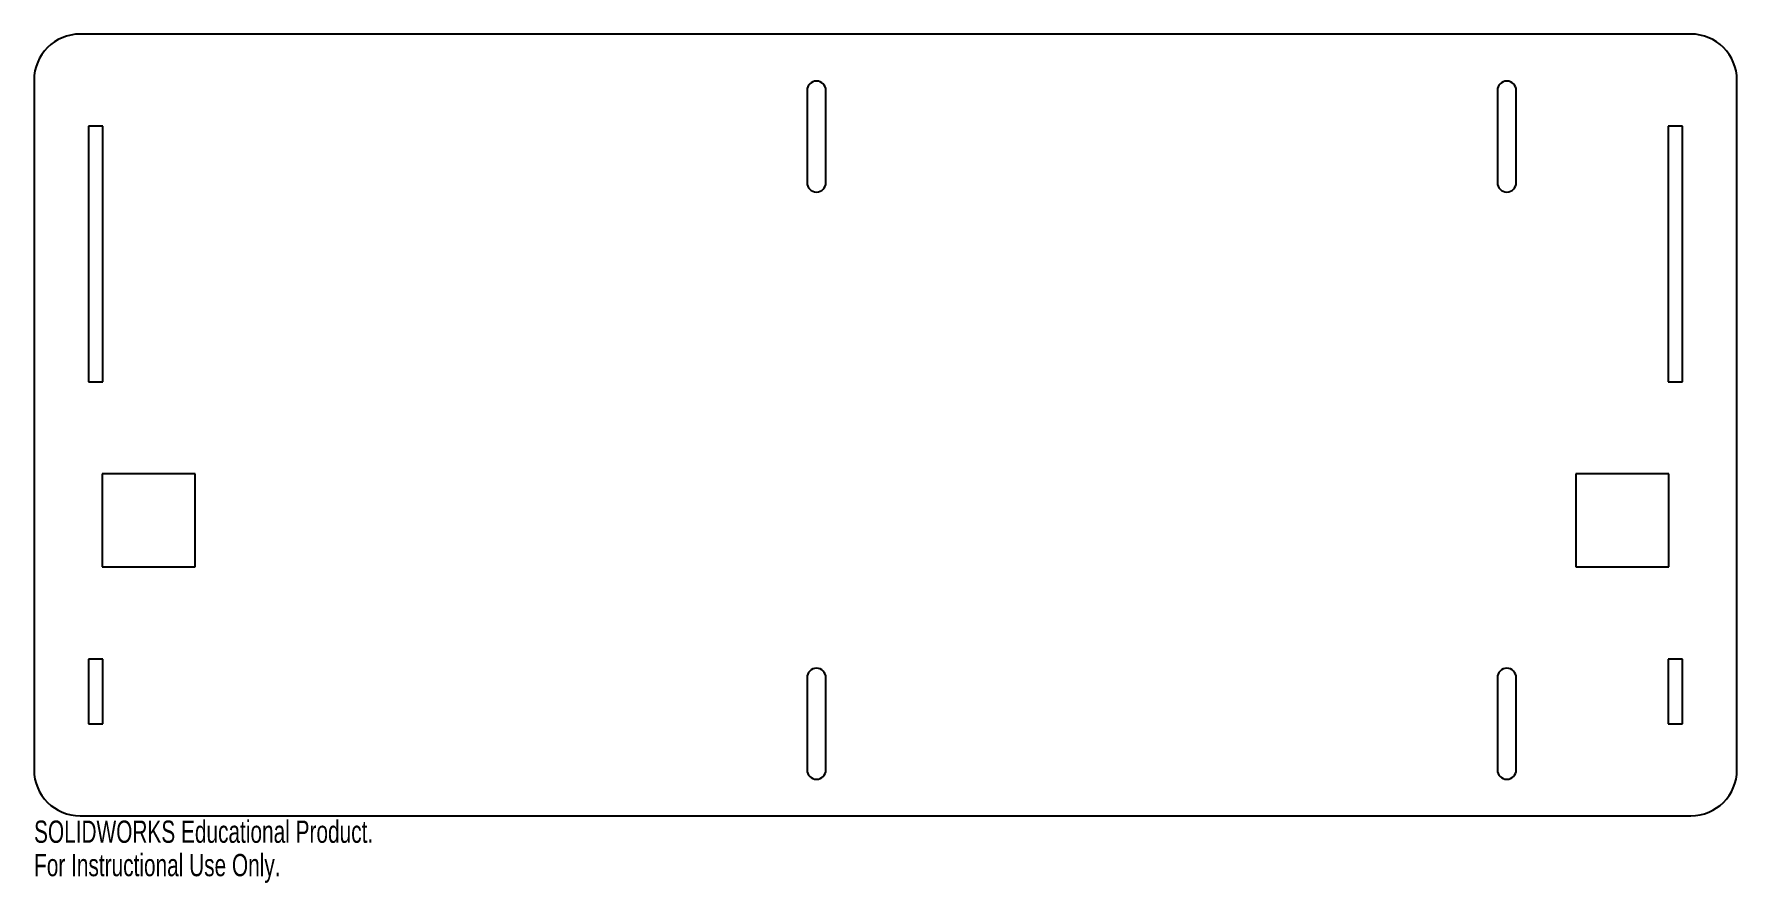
# Model space of a CAD drawing. Header units: millimetres. Extents: x 255 to 625, y -120 to 65.
import ezdxf

# ---------------------------------------------------------------- set-up
doc = ezdxf.new("R2010")
doc.units = ezdxf.units.MM
doc.styles.add('SLDTEXTSTYLE0', font='TXT', dxfattribs={"width": 0.7})

msp = doc.modelspace()

# ---------------------------------------------------------------- linework, layer by layer
at = {"color": 7, "linetype": 'Continuous', "lineweight": 25}
for p, q in [((615, 64.75), (265, 64.75)), ((255, 54.75), (255, -95)), ((422.95, 52.5), (422.95, 32.5)), ((427.05, 32.5), (427.05, 52.5)), ((572.95, 52.5), (572.95, 32.5)), ((577.05, 32.5), (577.05, 52.5)), ((625, -95), (625, 54.75)), ((269.95, 44.75), (266.85, 44.75)), ((266.85, 44.75), (266.85, -10.75)), ((269.95, -10.75), (269.95, 44.75)), ((613.15, 44.75), (610.05, 44.75)), ((610.05, 44.75), (610.05, -10.75)), ((613.15, -10.75), (613.15, 44.75)), ((266.85, -10.75), (269.95, -10.75)), ((610.05, -10.75), (613.15, -10.75)), ((290, -30.75), (269.8, -30.75)), ((269.8, -30.75), (269.8, -50.95)), ((290, -50.95), (290, -30.75)), ((610.2, -30.75), (590, -30.75)), ((590, -30.75), (590, -50.95)), ((610.2, -50.95), (610.2, -30.75)), ((269.8, -50.95), (290, -50.95)), ((590, -50.95), (610.2, -50.95)), ((269.95, -70.95), (266.85, -70.95)), ((266.85, -70.95), (266.85, -85)), ((269.95, -85), (269.95, -70.95)), ((613.15, -70.95), (610.05, -70.95)), ((610.05, -70.95), (610.05, -85)), ((613.15, -85), (613.15, -70.95)), ((422.95, -75), (422.95, -95)), ((427.05, -95), (427.05, -75)), ((572.95, -75), (572.95, -95)), ((577.05, -95), (577.05, -75)), ((266.85, -85), (269.95, -85)), ((610.05, -85), (613.15, -85)), ((265, -105), (615, -105))]:
    msp.add_line(p, q, dxfattribs=at)
for centre, radius, start, end in [((265, 54.75), 10, 90, 180), ((615, 54.75), 10, 0, 90), ((425, 52.5), 2.05, 0, 180), ((575, 52.5), 2.05, 0, 180), ((425, 32.5), 2.05, 180, 0), ((575, 32.5), 2.05, 180, 360), ((425, -75), 2.05, 0, 180), ((575, -75), 2.05, 0, 180), ((265, -95), 10, 180, 270), ((425, -95), 2.05, 180, 0), ((575, -95), 2.05, 180, 0), ((615, -95), 10, 270, 0)]:
    msp.add_arc(centre, radius, start, end, dxfattribs=at)

# ---------------------------------------------------------------- texts
at = {"color": 7, "linetype": 'Continuous', "char_height": 4.8336, "attachment_point": 1, "style": 'SLDTEXTSTYLE0'}
for s, insert in [('SOLIDWORKS Educational Product.', (255, -106.02)), ('For Instructional Use Only.', (255, -113.27))]:
    msp.add_mtext(s, dxfattribs=dict(at, insert=insert))

doc.saveas('drawing.dxf')
